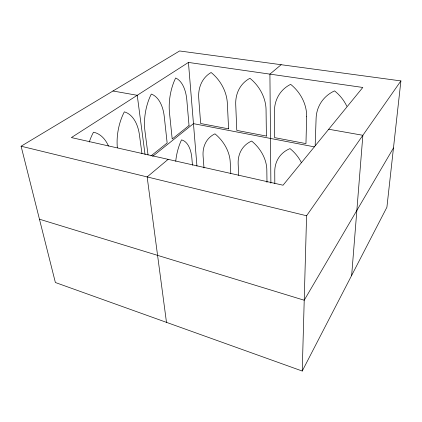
<?xml version="1.0" encoding="UTF-8"?>
<svg xmlns="http://www.w3.org/2000/svg" width="422" height="422" viewBox="0 0 422 422"><rect width="100%" height="100%" fill="white"/><g stroke="black" fill="none" stroke-linecap="round" stroke-linejoin="round"><path stroke-width="0.63" d="M302.236 371.033L306.583 215.758L400.9 80.913L179.603 50.967L21.1 146.218L55.377 282.513L302.236 371.033L386.905 207.244L400.9 80.913M315.176 145.368L316.104 118.376A39.489 34.657 31.5 0 1 334.562 90.888A38.133 32.932 40.4 0 1 346.784 106.202M351.658 275.429L362.862 135.293L328.717 129.237M393.473 147.948L304.215 300.237L39.457 219.203M168.141 159.347L147.151 176.923L166.479 322.35M281.163 64.708L269.916 74.13L270.887 183.148M152.637 156.372L193.461 123.651L314.385 146.861M150.955 155.924L167.154 143.011L164.29 116.783A38.893 21.675 -79 0 0 151.303 94.064A37.057 19.528 -80.1 0 0 144.936 130.941L148.038 154.943M188.434 62.43L71.381 137.572L283.046 185.211L362.804 87.465L188.434 62.43L196.947 166.083M112.985 90.999L137.234 95.298L145.057 154.531M21.1 146.218L306.583 215.758M141.956 153.603L139.439 134.966A41.192 24.407 -77.2 0 0 124.332 111.851A39.077 21.891 -78.8 0 0 117.358 147.747M192.469 165.229L191.868 158.261A34.646 17.265 -76.7 0 0 181.523 139.872A33.116 15.762 -77.8 0 0 175.737 161.251M203.99 167.951L203.098 156.14A33.813 25.932 45.3 0 1 214.946 133.832A33.043 24.634 48 0 1 230.222 162.006L230.787 173.553M238.641 175.32L238.161 163.72A34.794 27.414 41.2 0 1 251.639 141.053A33.897 26.069 44.9 0 1 266.831 169.924L266.989 182.357M274.812 183.464L274.754 171.638A35.965 28.896 36.1 0 1 290.009 148.602A34.889 27.541 40.8 0 1 301.276 162.396M108.449 146.044A43.946 27.662 -74.5 0 0 93.478 132.197A41.44 24.703 -77 0 0 89.258 142.04M306.641 116.762L305.961 143.612L274.585 137.625L274.453 111.255A38.006 32.742 41.2 0 1 290.652 84.353A36.978 30.964 47.2 0 1 306.641 116.762M189.035 125.556L172.202 138.98L169.502 112.969A35.258 17.481 -81 0 1 175.652 78.007A36.872 19.312 -80.2 0 1 186.851 100.272L189.035 125.556M228.597 128.852L200.645 123.519L198.746 98.315A35.954 28.902 51.8 0 1 211.127 72.505A35.211 27.282 54.2 0 1 227.342 103.205L228.597 128.852M266.393 136.063L236.789 130.414L235.729 104.635A36.888 30.801 47.7 0 1 249.929 78.286A36.039 29.081 51.5 0 1 266.055 109.82L266.393 136.063"/></g></svg>
